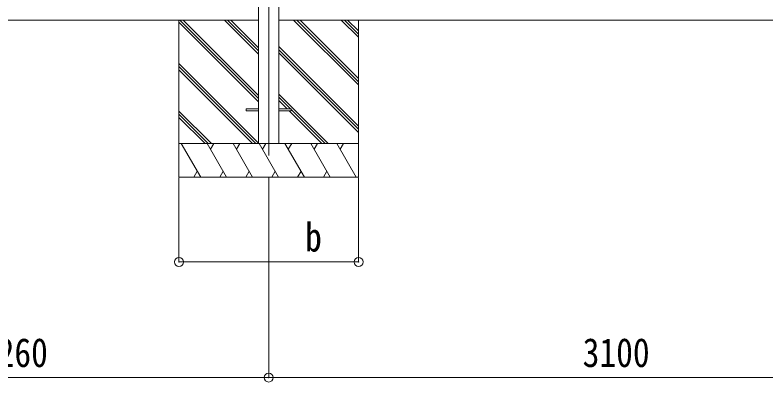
# Model space of a CAD drawing. Units: millimetres at full size, sheet at 1:40; details may follow other scales. Extents: x -11181 to 11305, y -7804 to 7716.
# Drawn here: x 4630 to 7970, y -2385 to -750 of the extents above; entities that cross this region are included whole.
import ezdxf
from ezdxf.enums import TextEntityAlignment as Align

# ---------------------------------------------------------------- set-up
doc = ezdxf.new("R2010")
doc.units = ezdxf.units.MM
doc.header["$LTSCALE"] = 40
doc.header["$PDMODE"] = 32
doc.header["$PDSIZE"] = 40
for name, color, linetype, lineweight in [('0-0_0', 7, 'Continuous', 9), ('0-1_本体', 4, 'Continuous', 9), ('0-2_部品', 7, 'Continuous', 9), ('0-8_PARTS2', 2, 'Continuous', 9), ('0-A_寸法', 6, 'Continuous', 9)]:
    doc.layers.add(name, color=color, linetype=linetype, lineweight=lineweight)
doc.styles.add('ＭＳ ゴシック', font='')
doc.styles.get('ＭＳ ゴシック').set_extended_font_data('MS Gothic')

msp = doc.modelspace()

# ---------------------------------------------------------------- linework, layer by layer
at = {"layer": '0-0_0'}
for p, q in [((3545.09, -771.97), (5714.69, -771.97)), ((5359.89, -771.97), (5359.89, -1471.97)), ((5714.69, -1136.28), (5359.89, -781.48)), ((5714.69, -1122.13), (5364.51, -771.97)), ((5714.69, -1107.99), (5378.66, -771.97)), ((5714.69, -924.15), (5562.51, -771.97)), ((5714.69, -910), (5576.65, -771.97)), ((5714.69, -895.86), (5590.79, -771.97)), ((8814.69, -771.97), (5805.09, -771.97)), ((6159.89, -1060.98), (5870.87, -771.97)), ((6159.89, -1046.83), (5885.01, -771.97)), ((6159.89, -1032.69), (5899.16, -771.97)), ((6159.89, -848.85), (6083.01, -771.97)), ((6159.89, -834.7), (6097.15, -771.97)), ((6159.89, -820.56), (6111.29, -771.97)), ((6159.89, -771.97), (6159.89, -1471.97)), ((6159.89, -1244.82), (5805.09, -890.03)), ((6159.89, -1258.97), (5805.09, -904.17)), ((6159.89, -1273.11), (5805.09, -918.31)), ((5714.69, -1320.12), (5359.89, -965.33)), ((5702.39, -1321.97), (5359.89, -979.47)), ((5688.24, -1321.97), (5359.89, -993.61)), ((6024.9, -1321.97), (5805.09, -1102.16)), ((5856.24, -1167.46), (5805.09, -1116.3)), ((5842.1, -1167.46), (5805.09, -1130.44)), ((5504.4, -1321.97), (5359.89, -1177.46)), ((5490.25, -1321.97), (5359.89, -1191.6)), ((5996.61, -1321.97), (5851.1, -1176.46)), ((6010.75, -1321.97), (5859.89, -1171.1)), ((5476.11, -1321.97), (5359.89, -1205.74)), ((5359.89, -1321.97), (6159.89, -1321.97)), ((5456.78, -1471.97), (5370.17, -1321.97)), ((5572.25, -1471.97), (5485.65, -1321.97)), ((5515.65, -1321.97), (5500.65, -1347.95)), ((5687.72, -1471.97), (5601.12, -1321.97)), ((5616.12, -1347.95), (5631.12, -1321.97)), ((5803.19, -1471.97), (5716.59, -1321.97)), ((5731.59, -1347.95), (5746.59, -1321.96)), ((5918.66, -1471.97), (5832.06, -1321.97)), ((5847.06, -1347.95), (5862.06, -1321.97)), ((6034.13, -1471.97), (5947.53, -1321.97)), ((5962.53, -1347.95), (5977.53, -1321.97)), ((6149.6, -1471.97), (6063, -1321.97)), ((6078, -1347.95), (6093, -1321.97)), ((5441.78, -1445.99), (5426.78, -1471.97)), ((5557.25, -1445.99), (5542.25, -1471.97)), ((5672.72, -1445.99), (5657.72, -1471.97)), ((5788.19, -1445.99), (5773.19, -1471.97)), ((5903.66, -1445.99), (5888.66, -1471.97)), ((6019.13, -1445.99), (6004.13, -1471.97)), ((6159.89, -1471.97), (5359.89, -1471.97))]:
    msp.add_line(p, q, dxfattribs=at)
at = {"layer": '0-1_本体'}
for p, q in [((5714.69, 1534.08), (5714.69, -1321.99)), ((5805.09, 1534.08), (5805.09, -1321.99))]:
    msp.add_line(p, q, dxfattribs=at)
at = {"layer": '0-2_部品', "color": 4}
for p, q in [((5660.09, -1167.46), (5660.09, -1176.46)), ((5715.09, -1167.46), (5660.09, -1167.46)), ((5860.09, -1167.46), (5805.09, -1167.46)), ((5860.09, -1167.46), (5860.09, -1176.46)), ((5715.09, -1176.46), (5660.09, -1176.46)), ((5860.09, -1176.46), (5805.09, -1176.46))]:
    msp.add_line(p, q, dxfattribs=at)
at = {"layer": '0-8_PARTS2'}
msp.add_line((5759.89, 1699.63), (5759.89, -1375.6), dxfattribs=at)
at = {"layer": '0-A_寸法'}
for p, q in [((5759.89, -2364.84), (5759.89, -1475.45)), ((6159.89, -1849.86), (6159.89, -1475.45)), ((3499.89, -2364.84), (5759.89, -2364.84)), ((8859.89, -2364.84), (5759.89, -2364.84))]:
    msp.add_line(p, q, dxfattribs=at)
msp.add_lwpolyline([(6159.89, -1849.86), (5359.89, -1849.86), (5359.89, -1475.45)], dxfattribs=at)
for p in [(5359.89, -1849.86), (6159.89, -1849.86), (5759.89, -2364.84)]:
    msp.add_point(p, dxfattribs=at)

# ---------------------------------------------------------------- texts
at = {"layer": '0-A_寸法', "color": 7, "style": 'ＭＳ ゴシック', "width": 0.85}
for s, p in [('b', (5921.89, -1841.86)), ('2260', (4477.89, -2356.84)), ('3100', (7157.89, -2356.84))]:
    msp.add_text(s, height=129, dxfattribs=at).set_placement(p, align=Align.BOTTOM_LEFT)

doc.saveas('drawing.dxf')
